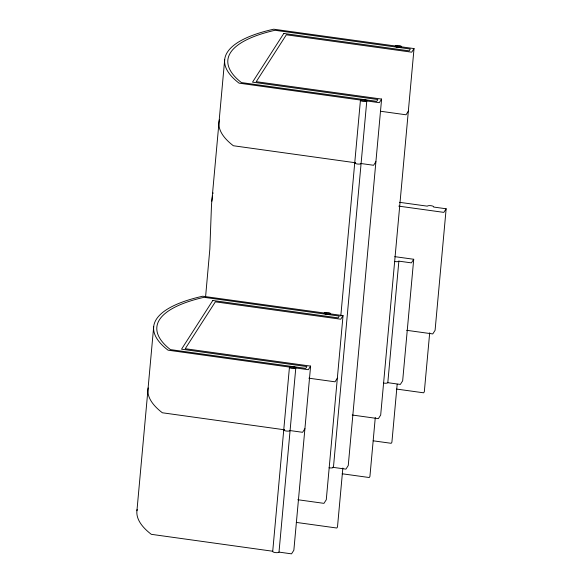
<?xml version="1.0" encoding="UTF-8"?>
<svg xmlns="http://www.w3.org/2000/svg" width="583" height="583" viewBox="0 0 583 583"><rect width="100%" height="100%" fill="white"/><g stroke="black" fill="none" stroke-linecap="round" stroke-linejoin="round"><path stroke-width="0.87" d="M224.695 59.553L211.505 204.786L209.844 249.036L205.537 297.345M136.939 510.723L153.693 326.582M310.608 366.102L308.29 369.709L168.057 350.179A169.719 51.034 5.2 0 1 202.702 296.23L343.037 315.614L340.72 319.214L215.353 301.834L185.241 348.714L310.608 366.102L293.854 550.243L291.536 553.85L279.002 552.108A3.199 0.962 5.2 0 1 275.285 552.575A3.199 0.962 5.2 0 1 272.727 551.241L289.445 367.203M279.002 552.108L295.8 367.873A3.199 0.962 5.2 0 0 291.245 366.554A3.199 0.962 5.2 0 0 290.815 368.186A3.199 0.962 5.2 0 0 295.8 367.873M340.793 316.052L360.44 100.167M343.037 315.614L326.276 499.748L323.966 503.355L297.804 499.726M366.794 100.844A3.199 0.962 5.2 0 1 361.817 101.158A3.199 0.962 5.2 0 1 362.247 99.525A3.199 0.962 5.2 0 1 366.794 100.844L333.447 467.296A3.199 0.962 5.2 0 1 329.052 467.755M342.862 468.003L337.491 526.959L336.806 528.023L296.273 522.404M381.603 99.074L379.293 102.681L239.052 83.15A169.719 51.034 5.2 0 1 273.697 29.201L414.032 48.578L411.715 52.186L286.348 34.798L256.236 81.686L381.603 99.074L348.255 465.525L345.938 469.133L332.47 467.267M375.284 417.508L369.921 476.464L369.236 477.528L342.177 473.775M414.032 48.578L380.684 415.038L378.367 418.645L352.212 415.016M383.454 383.038A3.199 0.962 5.2 0 0 387.804 382.681L398.867 261.14L411.409 262.875L413.719 259.267L394.778 256.644M397.183 384.19L391.9 442.242L391.215 443.306L373.193 440.814M413.719 259.267L402.664 380.816L400.346 384.423L387.804 382.681M429.693 332.791L424.322 391.747L423.644 392.818L396.586 389.065M399.486 202.308L427.346 206.171A3.199 0.962 5.2 0 1 431.056 205.704A3.199 0.962 5.2 0 1 433.614 207.038L446.148 208.78L435.086 330.321L432.768 333.928L406.613 330.299M211.804 201.171L212.467 196.092M212.955 193.541L213.108 192.871M375.911 161.666L373.594 165.273L361.023 163.531M408.333 111.178L406.023 114.785L380.765 111.28M304.916 428.702L302.599 432.309L290.021 430.56M337.338 378.207L335.021 381.814L308.866 378.185M446.148 208.78L443.831 212.38L398.736 206.127M355.63 162.788L233.353 145.743A169.719 51.034 5.2 0 1 219.485 119.639M284.635 429.817L162.358 412.771A169.719 51.034 5.2 0 1 148.191 387.921M272.727 551.241L151.296 534.32A169.719 51.034 5.2 0 1 137.129 509.462M361.103 163.444A3.199 0.962 5.2 0 1 357.343 164.005A3.199 0.962 5.2 0 1 354.865 162.577M290.108 430.371A3.199 0.962 5.2 0 1 286.508 431.056A3.199 0.962 5.2 0 1 283.87 429.605M398.867 261.14A3.199 0.962 5.2 0 1 394.516 261.497M283.79 33.464L252.526 82.152L377.893 99.54L376.735 101.347L241.435 82.582L240.334 81.707A166.519 50.072 5.2 0 1 273.077 30.731L275.023 30.287L410.323 49.045L409.164 50.852L283.79 33.464M212.795 300.493L181.532 349.188L306.898 366.569L305.74 368.376L170.44 349.611L169.34 348.743A166.519 50.072 5.2 0 1 202.082 297.76L204.028 297.315L339.321 316.081L338.162 317.881L212.795 300.493M396.557 47.055A3.199 0.962 5.2 0 0 401.541 46.742A3.199 0.962 5.2 0 0 396.987 45.423A3.199 0.962 5.2 0 0 396.557 47.055M325.562 314.084A3.199 0.962 5.2 0 0 330.546 313.778A3.199 0.962 5.2 0 0 325.992 312.452A3.199 0.962 5.2 0 0 325.562 314.084"/></g></svg>
